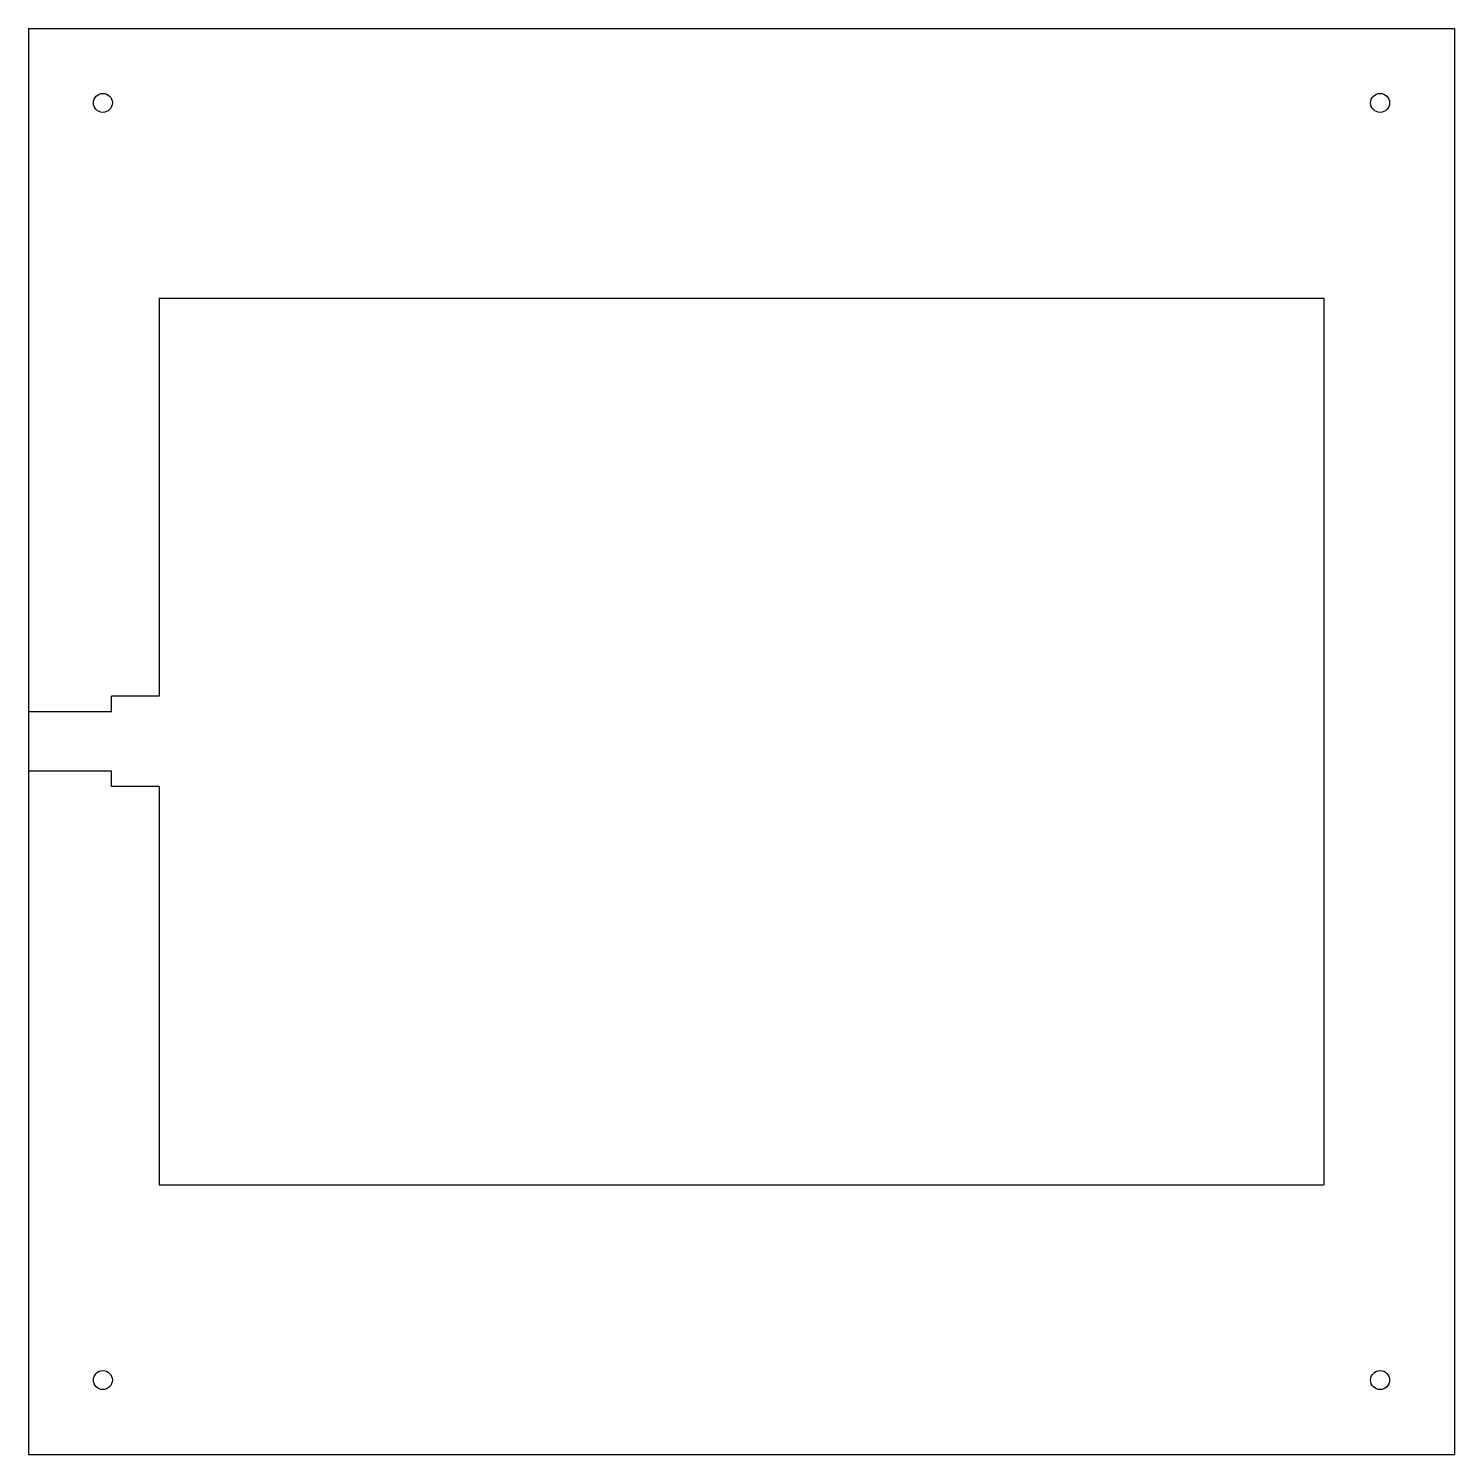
# Model space of a CAD drawing. Header units: millimetres. Extents: x -51 to 249, y 29 to 329.
import ezdxf

# ---------------------------------------------------------------- set-up
doc = ezdxf.new("R2010")
doc.units = ezdxf.units.MM
doc.linetypes.add('CENTERX2', pattern=[20.32, 12.7, -2.54, 2.54, -2.54])

msp = doc.modelspace()

# ---------------------------------------------------------------- linework, layer by layer
at = {"color": 7, "linetype": 'Continuous'}
for p, q in [((-50.64, 329.4), (249.36, 329.4)), ((-50.64, 329.4), (-50.64, 29.4)), ((249.36, 329.4), (249.36, 29.4)), ((-23.16, 272.65), (221.89, 272.65)), ((-23.16, 272.65), (-23.16, 188.9)), ((221.89, 272.65), (221.89, 86.15)), ((-33.16, 185.65), (-33.16, 188.9)), ((-23.16, 188.9), (-33.16, 188.9)), ((-33.16, 185.65), (-50.64, 185.65)), ((-33.16, 173.15), (-50.64, 173.15)), ((-33.16, 169.9), (-33.16, 173.15)), ((-23.16, 169.9), (-33.16, 169.9)), ((-23.16, 169.9), (-23.16, 86.15)), ((-23.16, 86.15), (221.89, 86.15)), ((-50.64, 29.4), (249.36, 29.4))]:
    msp.add_line(p, q, dxfattribs=at)
at = {"color": 7, "linetype": 'CENTERX2'}
msp.add_line((-50.64, 185.65), (-50.64, 173.15), dxfattribs=at)
at = {"color": 7, "linetype": 'Continuous'}
for centre in [(-34.99, 313.75), (233.71, 313.75), (-34.99, 45.05), (233.71, 45.05)]:
    msp.add_circle(centre, 2, dxfattribs=at)

doc.saveas('drawing.dxf')
